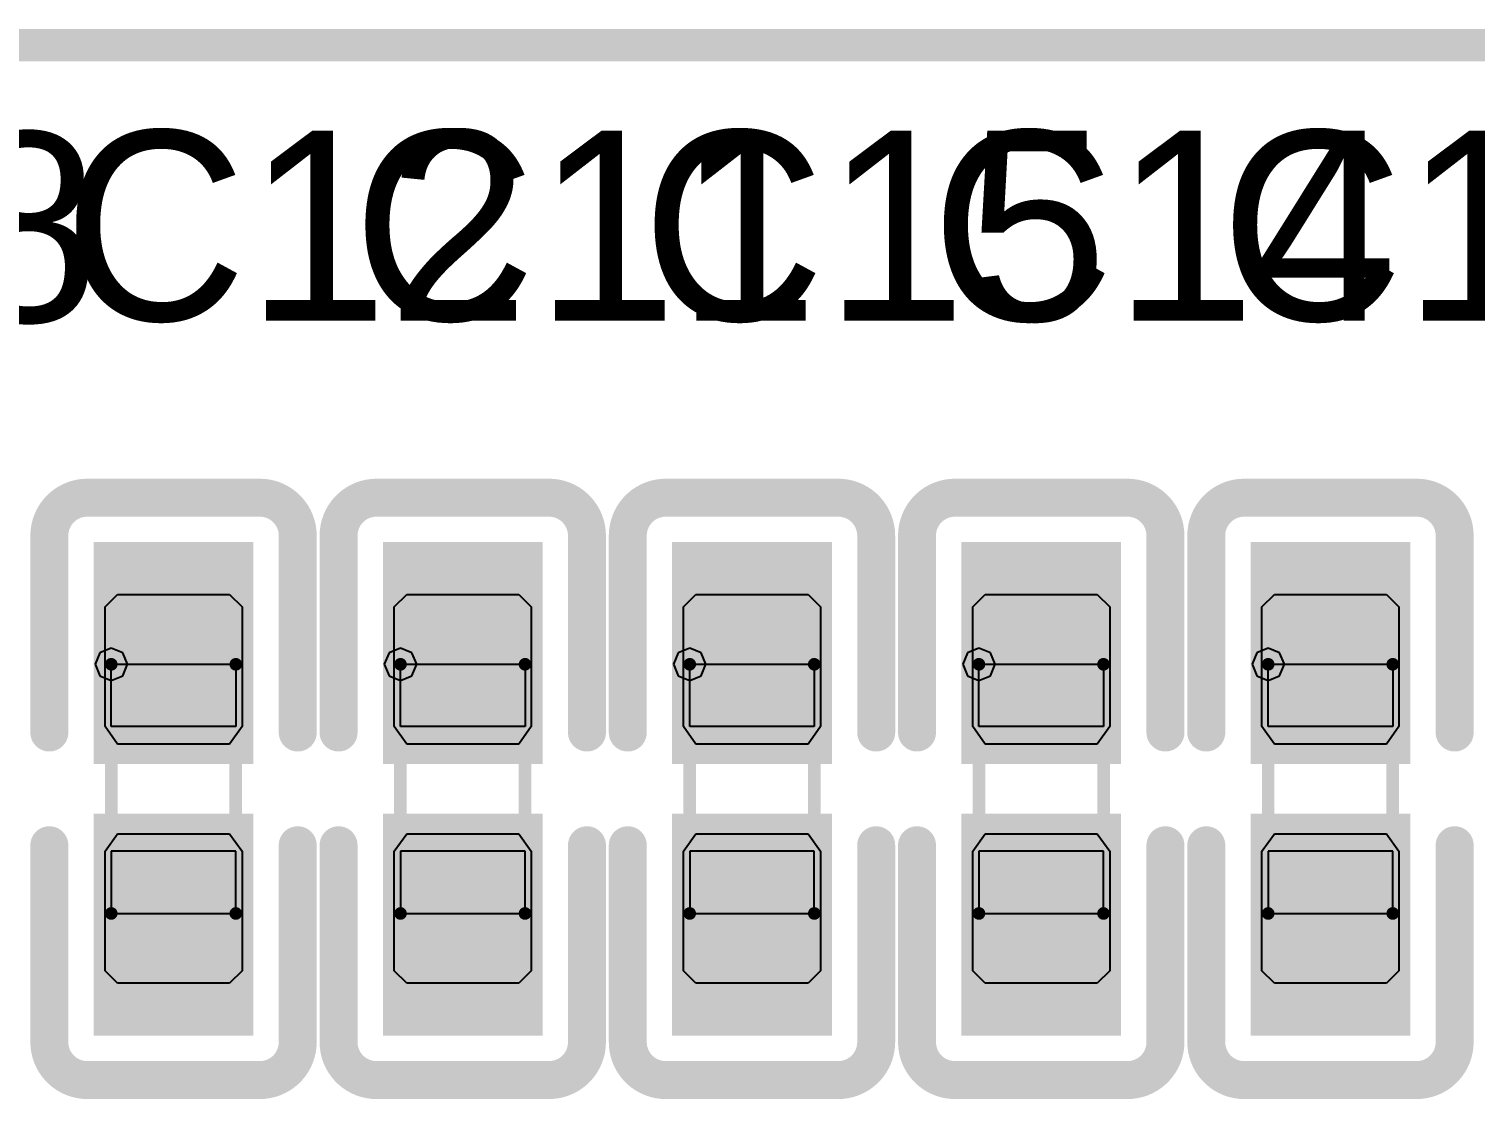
# Model space of a CAD drawing. Header units: millimetres. Extents: x 892 to 1144, y 1011 to 1123.
# Drawn here: x 949.12 to 954.92, y 1036.71 to 1041 of the extents above; entities that cross this region are included whole.
import ezdxf

# ---------------------------------------------------------------- set-up
doc = ezdxf.new("R2010")
doc.units = ezdxf.units.MM
for name, color, linetype in [('Mechanical15', 56, 'Continuous'), ('TopLayer', 1, 'Continuous'), ('TopOverlay', 2, 'Continuous'), ('TopPaste', 8, 'Continuous'), ('TopSolder', 216, 'Continuous')]:
    doc.layers.add(name, color=color, linetype=linetype)

msp = doc.modelspace()

# ---------------------------------------------------------------- linework, layer by layer
at = {"layer": 'Mechanical15'}
for p, q in [((949.4472, 1038.5149), (949.4013, 1038.4959)), ((949.4931, 1038.4959), (949.4472, 1038.5149)), ((949.4472, 1038.5149), (949.4472, 1038.5149)), ((950.6083, 1038.5149), (950.5624, 1038.4959)), ((950.6542, 1038.4959), (950.6083, 1038.5149)), ((950.6083, 1038.5149), (950.6083, 1038.5149)), ((951.7694, 1038.5149), (951.7235, 1038.4959)), ((951.8153, 1038.4959), (951.7694, 1038.5149)), ((951.7694, 1038.5149), (951.7694, 1038.5149)), ((952.9305, 1038.5149), (952.8846, 1038.4959)), ((952.9765, 1038.4959), (952.9305, 1038.5149)), ((952.9305, 1038.5149), (952.9305, 1038.5149)), ((954.0916, 1038.5149), (954.0457, 1038.4959)), ((954.1376, 1038.4959), (954.0916, 1038.5149)), ((954.0916, 1038.5149), (954.0916, 1038.5149)), ((949.4013, 1038.4959), (949.3823, 1038.45)), ((949.3823, 1038.45), (949.4013, 1038.4041)), ((949.4472, 1038.2), (949.4472, 1038.45)), ((949.4472, 1038.45), (949.9472, 1038.45)), ((949.5121, 1038.45), (949.4931, 1038.4959)), ((949.4931, 1038.4041), (949.5121, 1038.45)), ((949.9472, 1038.45), (949.9472, 1038.2)), ((950.5624, 1038.4959), (950.5434, 1038.45)), ((950.5434, 1038.45), (950.5624, 1038.4041)), ((950.6083, 1038.2), (950.6083, 1038.45)), ((950.6083, 1038.45), (951.1083, 1038.45)), ((950.6733, 1038.45), (950.6542, 1038.4959)), ((950.6542, 1038.4041), (950.6733, 1038.45)), ((951.1083, 1038.45), (951.1083, 1038.2)), ((951.7235, 1038.4959), (951.7045, 1038.45)), ((951.7045, 1038.45), (951.7235, 1038.4041)), ((951.7694, 1038.2), (951.7694, 1038.45)), ((951.7694, 1038.45), (952.2695, 1038.45)), ((951.8344, 1038.45), (951.8153, 1038.4959)), ((951.8153, 1038.4041), (951.8344, 1038.45)), ((952.2695, 1038.45), (952.2695, 1038.2)), ((952.8846, 1038.4959), (952.8656, 1038.45)), ((952.8656, 1038.45), (952.8846, 1038.4041)), ((952.9305, 1038.2), (952.9305, 1038.45)), ((952.9305, 1038.45), (953.4306, 1038.45)), ((952.9955, 1038.45), (952.9765, 1038.4959)), ((952.9765, 1038.4041), (952.9955, 1038.45)), ((953.4306, 1038.45), (953.4306, 1038.2)), ((954.0457, 1038.4959), (954.0267, 1038.45)), ((954.0267, 1038.45), (954.0457, 1038.4041)), ((954.0916, 1038.2), (954.0916, 1038.45)), ((954.0916, 1038.45), (954.5917, 1038.45)), ((954.1566, 1038.45), (954.1376, 1038.4959)), ((954.1376, 1038.4041), (954.1566, 1038.45)), ((954.5917, 1038.45), (954.5917, 1038.2)), ((949.4013, 1038.4041), (949.4472, 1038.3851)), ((949.4472, 1038.3851), (949.4931, 1038.4041)), ((949.4472, 1038.3851), (949.4472, 1038.3851)), ((950.5624, 1038.4041), (950.6083, 1038.3851)), ((950.6083, 1038.3851), (950.6542, 1038.4041)), ((950.6083, 1038.3851), (950.6083, 1038.3851)), ((951.7235, 1038.4041), (951.7694, 1038.3851)), ((951.7694, 1038.3851), (951.8153, 1038.4041)), ((951.7694, 1038.3851), (951.7694, 1038.3851)), ((952.8846, 1038.4041), (952.9305, 1038.3851)), ((952.9305, 1038.3851), (952.9765, 1038.4041)), ((952.9305, 1038.3851), (952.9305, 1038.3851)), ((954.0457, 1038.4041), (954.0916, 1038.3851)), ((954.0916, 1038.3851), (954.1376, 1038.4041)), ((954.0916, 1038.3851), (954.0916, 1038.3851)), ((949.9472, 1038.2), (949.4472, 1038.2)), ((951.1083, 1038.2), (950.6083, 1038.2)), ((952.2695, 1038.2), (951.7694, 1038.2)), ((953.4306, 1038.2), (952.9305, 1038.2)), ((954.5917, 1038.2), (954.0916, 1038.2)), ((949.4472, 1037.7), (949.4472, 1037.45)), ((949.9472, 1037.7), (949.4472, 1037.7)), ((949.9472, 1037.45), (949.9472, 1037.7)), ((950.6083, 1037.7), (950.6083, 1037.45)), ((951.1083, 1037.7), (950.6083, 1037.7)), ((951.1083, 1037.45), (951.1083, 1037.7)), ((951.7694, 1037.7), (951.7694, 1037.45)), ((952.2695, 1037.7), (951.7694, 1037.7)), ((952.2695, 1037.45), (952.2695, 1037.7)), ((952.9305, 1037.7), (952.9305, 1037.45)), ((953.4306, 1037.7), (952.9305, 1037.7)), ((953.4306, 1037.45), (953.4306, 1037.7)), ((954.0916, 1037.7), (954.0916, 1037.45)), ((954.5917, 1037.7), (954.0916, 1037.7)), ((954.5917, 1037.45), (954.5917, 1037.7)), ((949.4472, 1037.45), (949.9472, 1037.45)), ((950.6083, 1037.45), (951.1083, 1037.45)), ((951.7694, 1037.45), (952.2695, 1037.45)), ((952.9305, 1037.45), (953.4306, 1037.45)), ((954.0916, 1037.45), (954.5917, 1037.45))]:
    msp.add_line(p, q, dxfattribs=at)
at = {"layer": 'Mechanical15', "const_width": 0.0508}
for points in [[(949.4472, 1037.45), (949.4472, 1038.45)], [(949.4472, 1038.45), (949.9472, 1038.45)], [(949.9472, 1037.45), (949.9472, 1038.45)], [(950.6083, 1037.45), (950.6083, 1038.45)], [(950.6083, 1038.45), (951.1083, 1038.45)], [(951.1083, 1037.45), (951.1083, 1038.45)], [(951.7694, 1037.45), (951.7694, 1038.45)], [(951.7694, 1038.45), (952.2695, 1038.45)], [(952.2695, 1037.45), (952.2695, 1038.45)], [(952.9305, 1037.45), (952.9305, 1038.45)], [(952.9305, 1038.45), (953.4306, 1038.45)], [(953.4306, 1037.45), (953.4306, 1038.45)], [(954.0916, 1037.45), (954.0916, 1038.45)], [(954.0916, 1038.45), (954.5917, 1038.45)], [(954.5917, 1037.45), (954.5917, 1038.45)], [(949.4472, 1037.45), (949.9472, 1037.45)], [(950.6083, 1037.45), (951.1083, 1037.45)], [(951.7694, 1037.45), (952.2695, 1037.45)], [(952.9305, 1037.45), (953.4306, 1037.45)], [(954.0916, 1037.45), (954.5917, 1037.45)]]:
    msp.add_lwpolyline(points, dxfattribs=at)
at = {"layer": 'Mechanical15', "const_width": 0.0254}
for points in [[(949.4345, 1038.45, 1), (949.4599, 1038.45, 1)], [(949.4345, 1038.45, 1), (949.4599, 1038.45, 1)], [(949.9345, 1038.45, 1), (949.9599, 1038.45, 1)], [(949.9345, 1038.45, 1), (949.9599, 1038.45, 1)], [(950.5956, 1038.45, 1), (950.621, 1038.45, 1)], [(950.5956, 1038.45, 1), (950.621, 1038.45, 1)], [(951.0956, 1038.45, 1), (951.121, 1038.45, 1)], [(951.0956, 1038.45, 1), (951.121, 1038.45, 1)], [(951.7567, 1038.45, 1), (951.7821, 1038.45, 1)], [(951.7567, 1038.45, 1), (951.7821, 1038.45, 1)], [(952.2568, 1038.45, 1), (952.2822, 1038.45, 1)], [(952.2568, 1038.45, 1), (952.2822, 1038.45, 1)], [(952.9178, 1038.45, 1), (952.9432, 1038.45, 1)], [(952.9178, 1038.45, 1), (952.9432, 1038.45, 1)], [(953.4179, 1038.45, 1), (953.4433, 1038.45, 1)], [(953.4179, 1038.45, 1), (953.4433, 1038.45, 1)], [(954.0789, 1038.45, 1), (954.1043, 1038.45, 1)], [(954.0789, 1038.45, 1), (954.1043, 1038.45, 1)], [(954.579, 1038.45, 1), (954.6044, 1038.45, 1)], [(954.579, 1038.45, 1), (954.6044, 1038.45, 1)], [(949.4345, 1037.45, 1), (949.4599, 1037.45, 1)], [(949.4345, 1037.45, 1), (949.4599, 1037.45, 1)], [(949.9345, 1037.45, 1), (949.9599, 1037.45, 1)], [(949.9345, 1037.45, 1), (949.9599, 1037.45, 1)], [(950.5956, 1037.45, 1), (950.621, 1037.45, 1)], [(950.5956, 1037.45, 1), (950.621, 1037.45, 1)], [(951.0956, 1037.45, 1), (951.121, 1037.45, 1)], [(951.0956, 1037.45, 1), (951.121, 1037.45, 1)], [(951.7567, 1037.45, 1), (951.7821, 1037.45, 1)], [(951.7567, 1037.45, 1), (951.7821, 1037.45, 1)], [(952.2568, 1037.45, 1), (952.2822, 1037.45, 1)], [(952.2568, 1037.45, 1), (952.2822, 1037.45, 1)], [(952.9178, 1037.45, 1), (952.9432, 1037.45, 1)], [(952.9178, 1037.45, 1), (952.9432, 1037.45, 1)], [(953.4179, 1037.45, 1), (953.4433, 1037.45, 1)], [(953.4179, 1037.45, 1), (953.4433, 1037.45, 1)], [(954.0789, 1037.45, 1), (954.1043, 1037.45, 1)], [(954.0789, 1037.45, 1), (954.1043, 1037.45, 1)], [(954.579, 1037.45, 1), (954.6044, 1037.45, 1)], [(954.579, 1037.45, 1), (954.6044, 1037.45, 1)]]:
    msp.add_lwpolyline(points, format="xyb", close=True, dxfattribs=at)
at = {"layer": 'TopLayer'}
for points in [[(949.4272, 1038.8901), (949.4272, 1038.1), (949.9672, 1038.8901), (949.9672, 1038.1)], [(950.5883, 1038.8901), (950.5883, 1038.1), (951.1283, 1038.8901), (951.1283, 1038.1)], [(951.7494, 1038.8901), (951.7494, 1038.1), (952.2894, 1038.8901), (952.2894, 1038.1)], [(952.9105, 1038.8901), (952.9105, 1038.1), (953.4506, 1038.8901), (953.4506, 1038.1)], [(954.0717, 1038.8901), (954.0717, 1038.1), (954.6117, 1038.8901), (954.6117, 1038.1)], [(949.4272, 1037.8), (949.4272, 1037.0099), (949.9672, 1037.8), (949.9672, 1037.0099)], [(950.5883, 1037.8), (950.5883, 1037.0099), (951.1283, 1037.8), (951.1283, 1037.0099)], [(951.7494, 1037.8), (951.7494, 1037.0099), (952.2894, 1037.8), (952.2894, 1037.0099)], [(952.9105, 1037.8), (952.9105, 1037.0099), (953.4506, 1037.8), (953.4506, 1037.0099)], [(954.0717, 1037.8), (954.0717, 1037.0099), (954.6117, 1037.8), (954.6117, 1037.0099)]]:
    msp.add_solid(points, dxfattribs=at)
at = {"layer": 'TopOverlay'}
for points, const_width in [([(944.3751, 1040.935), (964.7749, 1040.935)], 0.13), ([(949.351, 1039.1187), (950.0434, 1039.1187)], 0.1524), ([(950.5121, 1039.1187), (951.2045, 1039.1187)], 0.1524), ([(951.6732, 1039.1187), (952.3656, 1039.1187)], 0.1524), ([(952.8343, 1039.1187), (953.5268, 1039.1187)], 0.1524), ([(953.9955, 1039.1187), (954.6879, 1039.1187)], 0.1524), ([(949.1986, 1038.1762), (949.1986, 1038.9663)], 0.1524), ([(950.1958, 1038.1762), (950.1958, 1038.9663)], 0.1524), ([(950.3597, 1038.1762), (950.3597, 1038.9663)], 0.1524), ([(951.3569, 1038.1762), (951.3569, 1038.9663)], 0.1524), ([(951.5208, 1038.1762), (951.5208, 1038.9663)], 0.1524), ([(952.518, 1038.1762), (952.518, 1038.9663)], 0.1524), ([(952.6819, 1038.1762), (952.6819, 1038.9663)], 0.1524), ([(953.6792, 1038.1762), (953.6792, 1038.9663)], 0.1524), ([(953.8431, 1038.1762), (953.8431, 1038.9663)], 0.1524), ([(954.8403, 1038.1762), (954.8403, 1038.9663)], 0.1524), ([(949.1986, 1036.9337), (949.1986, 1037.7238)], 0.1524), ([(950.1958, 1036.9337), (950.1958, 1037.7238)], 0.1524), ([(950.3597, 1036.9337), (950.3597, 1037.7238)], 0.1524), ([(951.3569, 1036.9337), (951.3569, 1037.7238)], 0.1524), ([(951.5208, 1036.9337), (951.5208, 1037.7238)], 0.1524), ([(952.518, 1036.9337), (952.518, 1037.7238)], 0.1524), ([(952.6819, 1036.9337), (952.6819, 1037.7238)], 0.1524), ([(953.6792, 1036.9337), (953.6792, 1037.7238)], 0.1524), ([(953.8431, 1036.9337), (953.8431, 1037.7238)], 0.1524), ([(954.8403, 1036.9337), (954.8403, 1037.7238)], 0.1524), ([(949.351, 1036.7813), (950.0434, 1036.7813)], 0.1524), ([(950.5121, 1036.7813), (951.2045, 1036.7813)], 0.1524), ([(951.6732, 1036.7813), (952.3656, 1036.7813)], 0.1524), ([(952.8343, 1036.7813), (953.5268, 1036.7813)], 0.1524), ([(953.9955, 1036.7813), (954.6879, 1036.7813)], 0.1524)]:
    msp.add_lwpolyline(points, dxfattribs=dict(at, const_width=const_width))
at = {"layer": 'TopOverlay', "const_width": 0.1524}
for points in [[(949.1986, 1038.9663, -0.414214), (949.351, 1039.1187)], [(950.0434, 1039.1187, -0.414214), (950.1958, 1038.9663)], [(950.3597, 1038.9663, -0.414214), (950.5121, 1039.1187)], [(951.2045, 1039.1187, -0.414214), (951.3569, 1038.9663)], [(951.5208, 1038.9663, -0.414214), (951.6732, 1039.1187)], [(952.3656, 1039.1187, -0.414214), (952.518, 1038.9663)], [(952.6819, 1038.9663, -0.414214), (952.8343, 1039.1187)], [(953.5268, 1039.1187, -0.414214), (953.6792, 1038.9663)], [(953.8431, 1038.9663, -0.414214), (953.9955, 1039.1187)], [(954.6879, 1039.1187, -0.414214), (954.8403, 1038.9663)], [(949.351, 1036.7813, -0.414214), (949.1986, 1036.9337)], [(950.1958, 1036.9337, -0.414214), (950.0434, 1036.7813)], [(950.5121, 1036.7813, -0.414214), (950.3597, 1036.9337)], [(951.3569, 1036.9337, -0.414214), (951.2045, 1036.7813)], [(951.6732, 1036.7813, -0.414214), (951.5208, 1036.9337)], [(952.518, 1036.9337, -0.414214), (952.3656, 1036.7813)], [(952.8343, 1036.7813, -0.414214), (952.6819, 1036.9337)], [(953.6792, 1036.9337, -0.414214), (953.5268, 1036.7813)], [(953.9955, 1036.7813, -0.414214), (953.8431, 1036.9337)], [(954.8403, 1036.9337, -0.414214), (954.6879, 1036.7813)]]:
    msp.add_lwpolyline(points, format="xyb", dxfattribs=at)
at = {"layer": 'TopOverlay', "const_width": 0.0762}
for points in [[(949.3129, 1039.1187, 1), (949.3891, 1039.1187, 1)], [(949.3129, 1039.1187, 1), (949.3891, 1039.1187, 1)], [(950.0053, 1039.1187, 1), (950.0815, 1039.1187, 1)], [(950.0053, 1039.1187, 1), (950.0815, 1039.1187, 1)], [(950.474, 1039.1187, 1), (950.5502, 1039.1187, 1)], [(950.474, 1039.1187, 1), (950.5502, 1039.1187, 1)], [(951.1664, 1039.1187, 1), (951.2426, 1039.1187, 1)], [(951.1664, 1039.1187, 1), (951.2426, 1039.1187, 1)], [(951.6351, 1039.1187, 1), (951.7113, 1039.1187, 1)], [(951.6351, 1039.1187, 1), (951.7113, 1039.1187, 1)], [(952.3275, 1039.1187, 1), (952.4037, 1039.1187, 1)], [(952.3275, 1039.1187, 1), (952.4037, 1039.1187, 1)], [(952.7962, 1039.1187, 1), (952.8724, 1039.1187, 1)], [(952.7962, 1039.1187, 1), (952.8724, 1039.1187, 1)], [(953.4887, 1039.1187, 1), (953.5649, 1039.1187, 1)], [(953.4887, 1039.1187, 1), (953.5649, 1039.1187, 1)], [(953.9574, 1039.1187, 1), (954.0336, 1039.1187, 1)], [(953.9574, 1039.1187, 1), (954.0336, 1039.1187, 1)], [(954.6498, 1039.1187, 1), (954.726, 1039.1187, 1)], [(954.6498, 1039.1187, 1), (954.726, 1039.1187, 1)], [(949.1605, 1038.9663, 1), (949.2367, 1038.9663, 1)], [(949.1605, 1038.9663, 1), (949.2367, 1038.9663, 1)], [(950.1577, 1038.9663, 1), (950.2339, 1038.9663, 1)], [(950.1577, 1038.9663, 1), (950.2339, 1038.9663, 1)], [(950.3216, 1038.9663, 1), (950.3978, 1038.9663, 1)], [(950.3216, 1038.9663, 1), (950.3978, 1038.9663, 1)], [(951.3188, 1038.9663, 1), (951.395, 1038.9663, 1)], [(951.3188, 1038.9663, 1), (951.395, 1038.9663, 1)], [(951.4827, 1038.9663, 1), (951.5589, 1038.9663, 1)], [(951.4827, 1038.9663, 1), (951.5589, 1038.9663, 1)], [(952.4799, 1038.9663, 1), (952.5561, 1038.9663, 1)], [(952.4799, 1038.9663, 1), (952.5561, 1038.9663, 1)], [(952.6438, 1038.9663, 1), (952.72, 1038.9663, 1)], [(952.6438, 1038.9663, 1), (952.72, 1038.9663, 1)], [(953.6411, 1038.9663, 1), (953.7173, 1038.9663, 1)], [(953.6411, 1038.9663, 1), (953.7173, 1038.9663, 1)], [(953.805, 1038.9663, 1), (953.8812, 1038.9663, 1)], [(953.805, 1038.9663, 1), (953.8812, 1038.9663, 1)], [(954.8022, 1038.9663, 1), (954.8784, 1038.9663, 1)], [(954.8022, 1038.9663, 1), (954.8784, 1038.9663, 1)], [(949.1605, 1038.1762, 1), (949.2367, 1038.1762, 1)], [(950.1577, 1038.1762, 1), (950.2339, 1038.1762, 1)], [(950.3216, 1038.1762, 1), (950.3978, 1038.1762, 1)], [(951.3188, 1038.1762, 1), (951.395, 1038.1762, 1)], [(951.4827, 1038.1762, 1), (951.5589, 1038.1762, 1)], [(952.4799, 1038.1762, 1), (952.5561, 1038.1762, 1)], [(952.6438, 1038.1762, 1), (952.72, 1038.1762, 1)], [(953.6411, 1038.1762, 1), (953.7173, 1038.1762, 1)], [(953.805, 1038.1762, 1), (953.8812, 1038.1762, 1)], [(954.8022, 1038.1762, 1), (954.8784, 1038.1762, 1)], [(949.1605, 1037.7238, 1), (949.2367, 1037.7238, 1)], [(950.1577, 1037.7238, 1), (950.2339, 1037.7238, 1)], [(950.3216, 1037.7238, 1), (950.3978, 1037.7238, 1)], [(951.3188, 1037.7238, 1), (951.395, 1037.7238, 1)], [(951.4827, 1037.7238, 1), (951.5589, 1037.7238, 1)], [(952.4799, 1037.7238, 1), (952.5561, 1037.7238, 1)], [(952.6438, 1037.7238, 1), (952.72, 1037.7238, 1)], [(953.6411, 1037.7238, 1), (953.7173, 1037.7238, 1)], [(953.805, 1037.7238, 1), (953.8812, 1037.7238, 1)], [(954.8022, 1037.7238, 1), (954.8784, 1037.7238, 1)], [(949.1605, 1036.9337, 1), (949.2367, 1036.9337, 1)], [(949.1605, 1036.9337, 1), (949.2367, 1036.9337, 1)], [(950.1577, 1036.9337, 1), (950.2339, 1036.9337, 1)], [(950.1577, 1036.9337, 1), (950.2339, 1036.9337, 1)], [(950.3216, 1036.9337, 1), (950.3978, 1036.9337, 1)], [(950.3216, 1036.9337, 1), (950.3978, 1036.9337, 1)], [(951.3188, 1036.9337, 1), (951.395, 1036.9337, 1)], [(951.3188, 1036.9337, 1), (951.395, 1036.9337, 1)], [(951.4827, 1036.9337, 1), (951.5589, 1036.9337, 1)], [(951.4827, 1036.9337, 1), (951.5589, 1036.9337, 1)], [(952.4799, 1036.9337, 1), (952.5561, 1036.9337, 1)], [(952.4799, 1036.9337, 1), (952.5561, 1036.9337, 1)], [(952.6438, 1036.9337, 1), (952.72, 1036.9337, 1)], [(952.6438, 1036.9337, 1), (952.72, 1036.9337, 1)], [(953.6411, 1036.9337, 1), (953.7173, 1036.9337, 1)], [(953.6411, 1036.9337, 1), (953.7173, 1036.9337, 1)], [(953.805, 1036.9337, 1), (953.8812, 1036.9337, 1)], [(953.805, 1036.9337, 1), (953.8812, 1036.9337, 1)], [(954.8022, 1036.9337, 1), (954.8784, 1036.9337, 1)], [(954.8022, 1036.9337, 1), (954.8784, 1036.9337, 1)], [(949.3129, 1036.7813, 1), (949.3891, 1036.7813, 1)], [(949.3129, 1036.7813, 1), (949.3891, 1036.7813, 1)], [(950.0053, 1036.7813, 1), (950.0815, 1036.7813, 1)], [(950.0053, 1036.7813, 1), (950.0815, 1036.7813, 1)], [(950.474, 1036.7813, 1), (950.5502, 1036.7813, 1)], [(950.474, 1036.7813, 1), (950.5502, 1036.7813, 1)], [(951.1664, 1036.7813, 1), (951.2426, 1036.7813, 1)], [(951.1664, 1036.7813, 1), (951.2426, 1036.7813, 1)], [(951.6351, 1036.7813, 1), (951.7113, 1036.7813, 1)], [(951.6351, 1036.7813, 1), (951.7113, 1036.7813, 1)], [(952.3275, 1036.7813, 1), (952.4037, 1036.7813, 1)], [(952.3275, 1036.7813, 1), (952.4037, 1036.7813, 1)], [(952.7962, 1036.7813, 1), (952.8724, 1036.7813, 1)], [(952.7962, 1036.7813, 1), (952.8724, 1036.7813, 1)], [(953.4887, 1036.7813, 1), (953.5649, 1036.7813, 1)], [(953.4887, 1036.7813, 1), (953.5649, 1036.7813, 1)], [(953.9574, 1036.7813, 1), (954.0336, 1036.7813, 1)], [(953.9574, 1036.7813, 1), (954.0336, 1036.7813, 1)], [(954.6498, 1036.7813, 1), (954.726, 1036.7813, 1)], [(954.6498, 1036.7813, 1), (954.726, 1036.7813, 1)]]:
    msp.add_lwpolyline(points, format="xyb", close=True, dxfattribs=at)
at = {"layer": 'TopPaste'}
for p, q in [((949.4222, 1038.68), (949.4722, 1038.73)), ((949.4722, 1038.73), (949.9222, 1038.73)), ((949.9222, 1038.73), (949.9722, 1038.68)), ((950.5833, 1038.68), (950.6333, 1038.73)), ((950.6333, 1038.73), (951.0833, 1038.73)), ((951.0833, 1038.73), (951.1333, 1038.68)), ((951.7445, 1038.68), (951.7944, 1038.73)), ((951.7944, 1038.73), (952.2445, 1038.73)), ((952.2445, 1038.73), (952.2944, 1038.68)), ((952.9056, 1038.68), (952.9556, 1038.73)), ((952.9556, 1038.73), (953.4056, 1038.73)), ((953.4056, 1038.73), (953.4556, 1038.68)), ((954.0667, 1038.68), (954.1167, 1038.73)), ((954.1167, 1038.73), (954.5667, 1038.73)), ((954.5667, 1038.73), (954.6167, 1038.68)), ((949.4222, 1038.2), (949.4222, 1038.68)), ((949.9722, 1038.68), (949.9722, 1038.2)), ((950.5833, 1038.2), (950.5833, 1038.68)), ((951.1333, 1038.68), (951.1333, 1038.2)), ((951.7445, 1038.2), (951.7445, 1038.68)), ((952.2944, 1038.68), (952.2944, 1038.2)), ((952.9056, 1038.2), (952.9056, 1038.68)), ((953.4556, 1038.68), (953.4556, 1038.2)), ((954.0667, 1038.2), (954.0667, 1038.68)), ((954.6167, 1038.68), (954.6167, 1038.2)), ((949.4722, 1038.13), (949.4222, 1038.2)), ((949.9722, 1038.2), (949.9222, 1038.13)), ((950.6333, 1038.13), (950.5833, 1038.2)), ((951.1333, 1038.2), (951.0833, 1038.13)), ((951.7944, 1038.13), (951.7445, 1038.2)), ((952.2944, 1038.2), (952.2445, 1038.13)), ((952.9556, 1038.13), (952.9056, 1038.2)), ((953.4556, 1038.2), (953.4056, 1038.13)), ((954.1167, 1038.13), (954.0667, 1038.2)), ((954.6167, 1038.2), (954.5667, 1038.13)), ((949.9222, 1038.13), (949.4722, 1038.13)), ((951.0833, 1038.13), (950.6333, 1038.13)), ((952.2445, 1038.13), (951.7944, 1038.13)), ((953.4056, 1038.13), (952.9556, 1038.13)), ((954.5667, 1038.13), (954.1167, 1038.13)), ((949.4222, 1037.7), (949.4722, 1037.77)), ((949.4722, 1037.77), (949.9222, 1037.77)), ((949.9222, 1037.77), (949.9722, 1037.7)), ((950.5833, 1037.7), (950.6333, 1037.77)), ((950.6333, 1037.77), (951.0833, 1037.77)), ((951.0833, 1037.77), (951.1333, 1037.7)), ((951.7445, 1037.7), (951.7944, 1037.77)), ((951.7944, 1037.77), (952.2445, 1037.77)), ((952.2445, 1037.77), (952.2944, 1037.7)), ((952.9056, 1037.7), (952.9556, 1037.77)), ((952.9556, 1037.77), (953.4056, 1037.77)), ((953.4056, 1037.77), (953.4556, 1037.7)), ((954.0667, 1037.7), (954.1167, 1037.77)), ((954.1167, 1037.77), (954.5667, 1037.77)), ((954.5667, 1037.77), (954.6167, 1037.7)), ((949.4222, 1037.22), (949.4222, 1037.7)), ((949.9722, 1037.7), (949.9722, 1037.22)), ((950.5833, 1037.22), (950.5833, 1037.7)), ((951.1333, 1037.7), (951.1333, 1037.22)), ((951.7445, 1037.22), (951.7445, 1037.7)), ((952.2944, 1037.7), (952.2944, 1037.22)), ((952.9056, 1037.22), (952.9056, 1037.7)), ((953.4556, 1037.7), (953.4556, 1037.22)), ((954.0667, 1037.22), (954.0667, 1037.7)), ((954.6167, 1037.7), (954.6167, 1037.22)), ((949.4722, 1037.17), (949.4222, 1037.22)), ((949.9722, 1037.22), (949.9222, 1037.17)), ((950.6333, 1037.17), (950.5833, 1037.22)), ((951.1333, 1037.22), (951.0833, 1037.17)), ((951.7944, 1037.17), (951.7445, 1037.22)), ((952.2944, 1037.22), (952.2445, 1037.17)), ((952.9556, 1037.17), (952.9056, 1037.22)), ((953.4556, 1037.22), (953.4056, 1037.17)), ((954.1167, 1037.17), (954.0667, 1037.22)), ((954.6167, 1037.22), (954.5667, 1037.17)), ((949.9222, 1037.17), (949.4722, 1037.17)), ((951.0833, 1037.17), (950.6333, 1037.17)), ((952.2445, 1037.17), (951.7944, 1037.17)), ((953.4056, 1037.17), (952.9556, 1037.17)), ((954.5667, 1037.17), (954.1167, 1037.17))]:
    msp.add_line(p, q, dxfattribs=at)
for points in [[(949.4272, 1038.8901), (949.4272, 1038.1), (949.9672, 1038.8901), (949.9672, 1038.1)], [(950.5883, 1038.8901), (950.5883, 1038.1), (951.1283, 1038.8901), (951.1283, 1038.1)], [(951.7494, 1038.8901), (951.7494, 1038.1), (952.2894, 1038.8901), (952.2894, 1038.1)], [(952.9105, 1038.8901), (952.9105, 1038.1), (953.4506, 1038.8901), (953.4506, 1038.1)], [(954.0717, 1038.8901), (954.0717, 1038.1), (954.6117, 1038.8901), (954.6117, 1038.1)], [(949.4272, 1037.8), (949.4272, 1037.0099), (949.9672, 1037.8), (949.9672, 1037.0099)], [(950.5883, 1037.8), (950.5883, 1037.0099), (951.1283, 1037.8), (951.1283, 1037.0099)], [(951.7494, 1037.8), (951.7494, 1037.0099), (952.2894, 1037.8), (952.2894, 1037.0099)], [(952.9105, 1037.8), (952.9105, 1037.0099), (953.4506, 1037.8), (953.4506, 1037.0099)], [(954.0717, 1037.8), (954.0717, 1037.0099), (954.6117, 1037.8), (954.6117, 1037.0099)]]:
    msp.add_solid(points, dxfattribs=at)
at = {"layer": 'TopSolder'}
for points in [[(949.3764, 1038.9409), (949.3764, 1038.0492), (950.018, 1038.9409), (950.018, 1038.0492)], [(950.5375, 1038.9409), (950.5375, 1038.0492), (951.1791, 1038.9409), (951.1791, 1038.0492)], [(951.6986, 1038.9409), (951.6986, 1038.0492), (952.3402, 1038.9409), (952.3402, 1038.0492)], [(952.8597, 1038.9409), (952.8597, 1038.0492), (953.5014, 1038.9409), (953.5014, 1038.0492)], [(954.0209, 1038.9409), (954.0209, 1038.0492), (954.6625, 1038.9409), (954.6625, 1038.0492)], [(949.3764, 1037.8508), (949.3764, 1036.9591), (950.018, 1037.8508), (950.018, 1036.9591)], [(950.5375, 1037.8508), (950.5375, 1036.9591), (951.1791, 1037.8508), (951.1791, 1036.9591)], [(951.6986, 1037.8508), (951.6986, 1036.9591), (952.3402, 1037.8508), (952.3402, 1036.9591)], [(952.8597, 1037.8508), (952.8597, 1036.9591), (953.5014, 1037.8508), (953.5014, 1036.9591)], [(954.0209, 1037.8508), (954.0209, 1036.9591), (954.6625, 1037.8508), (954.6625, 1036.9591)]]:
    msp.add_solid(points, dxfattribs=at)

# ---------------------------------------------------------------- texts
at = {"layer": 'TopOverlay'}
for s, p in [('C8', (948.0961, 1039.8238)), ('C12', (949.2546, 1039.8296)), ('C11', (950.4157, 1039.8296)), ('C15', (951.5768, 1039.8296)), ('C14', (952.738, 1039.8296)), ('C17', (953.8991, 1039.8296))]:
    msp.add_text(s, height=0.762, dxfattribs=at).set_placement(p)

doc.saveas('drawing.dxf')
